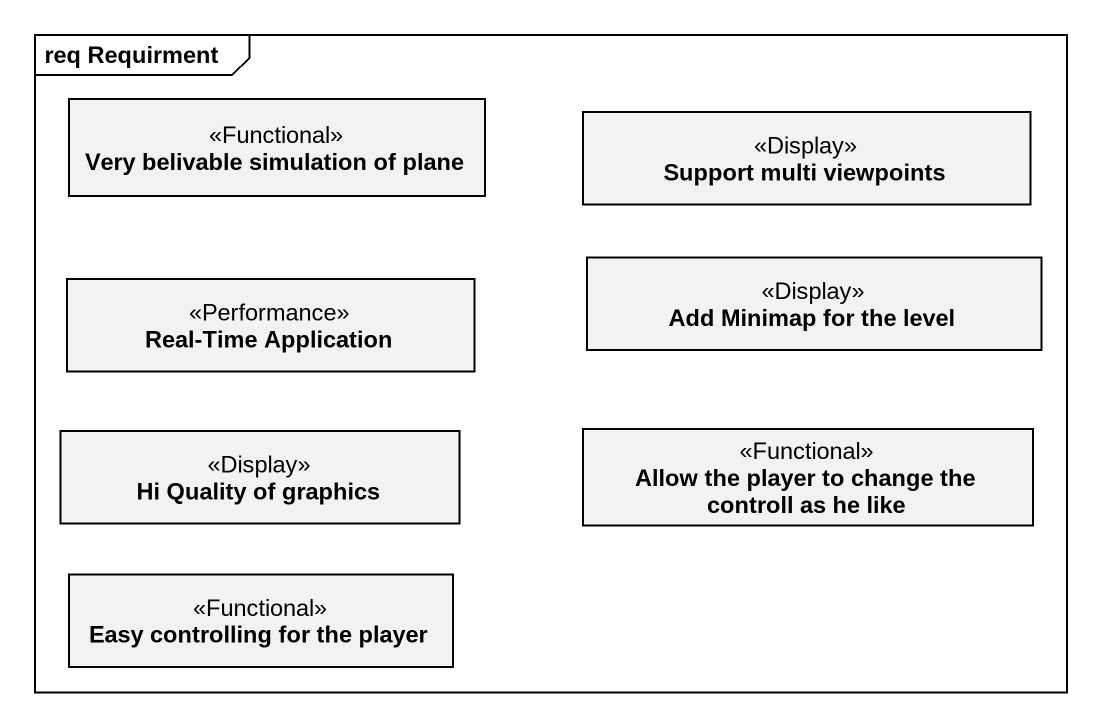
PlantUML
@startuml
mainframe req Requirment
hide circle
hide empty members
class "Very belivable simulation of plane" as Very_belivable_simulation <<Functional>>
class "Support multi viewpoints" as Support_multi_viewpoints <<Display>>
class "Real-Time Application" as Real_Time_Application <<Performance>>
class "Add Minimap for the level" as Add_Minimap_for_the_level <<Display>>
class "Hi Quality of graphics" as Hi_Quality_of_graphics <<Display>>
class "Allow the player to change the controll as he like" as Allow_the_player_to_change <<Functional>>
class "Easy controlling for the player" as Easy_controlling_for_the <<Functional>>
@enduml
